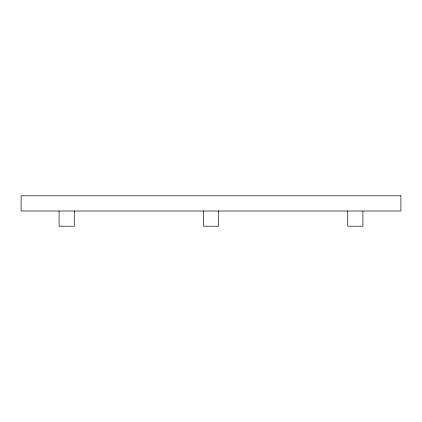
<?xml version="1.0" encoding="UTF-8"?>
<svg xmlns="http://www.w3.org/2000/svg" width="422" height="422" viewBox="0 0 422 422"><rect width="100%" height="100%" fill="white"/><g stroke="black" fill="none" stroke-linecap="round" stroke-linejoin="round"><path stroke-width="0.63" d="M362.92 211L362.92 226.192L347.728 226.192L347.728 211M218.596 211L218.596 226.192L203.404 226.192L203.404 211M74.272 211L74.272 226.192L59.08 226.192L59.08 211M400.9 195.808L21.1 195.808L21.1 211L400.9 211L400.9 195.808"/></g></svg>
